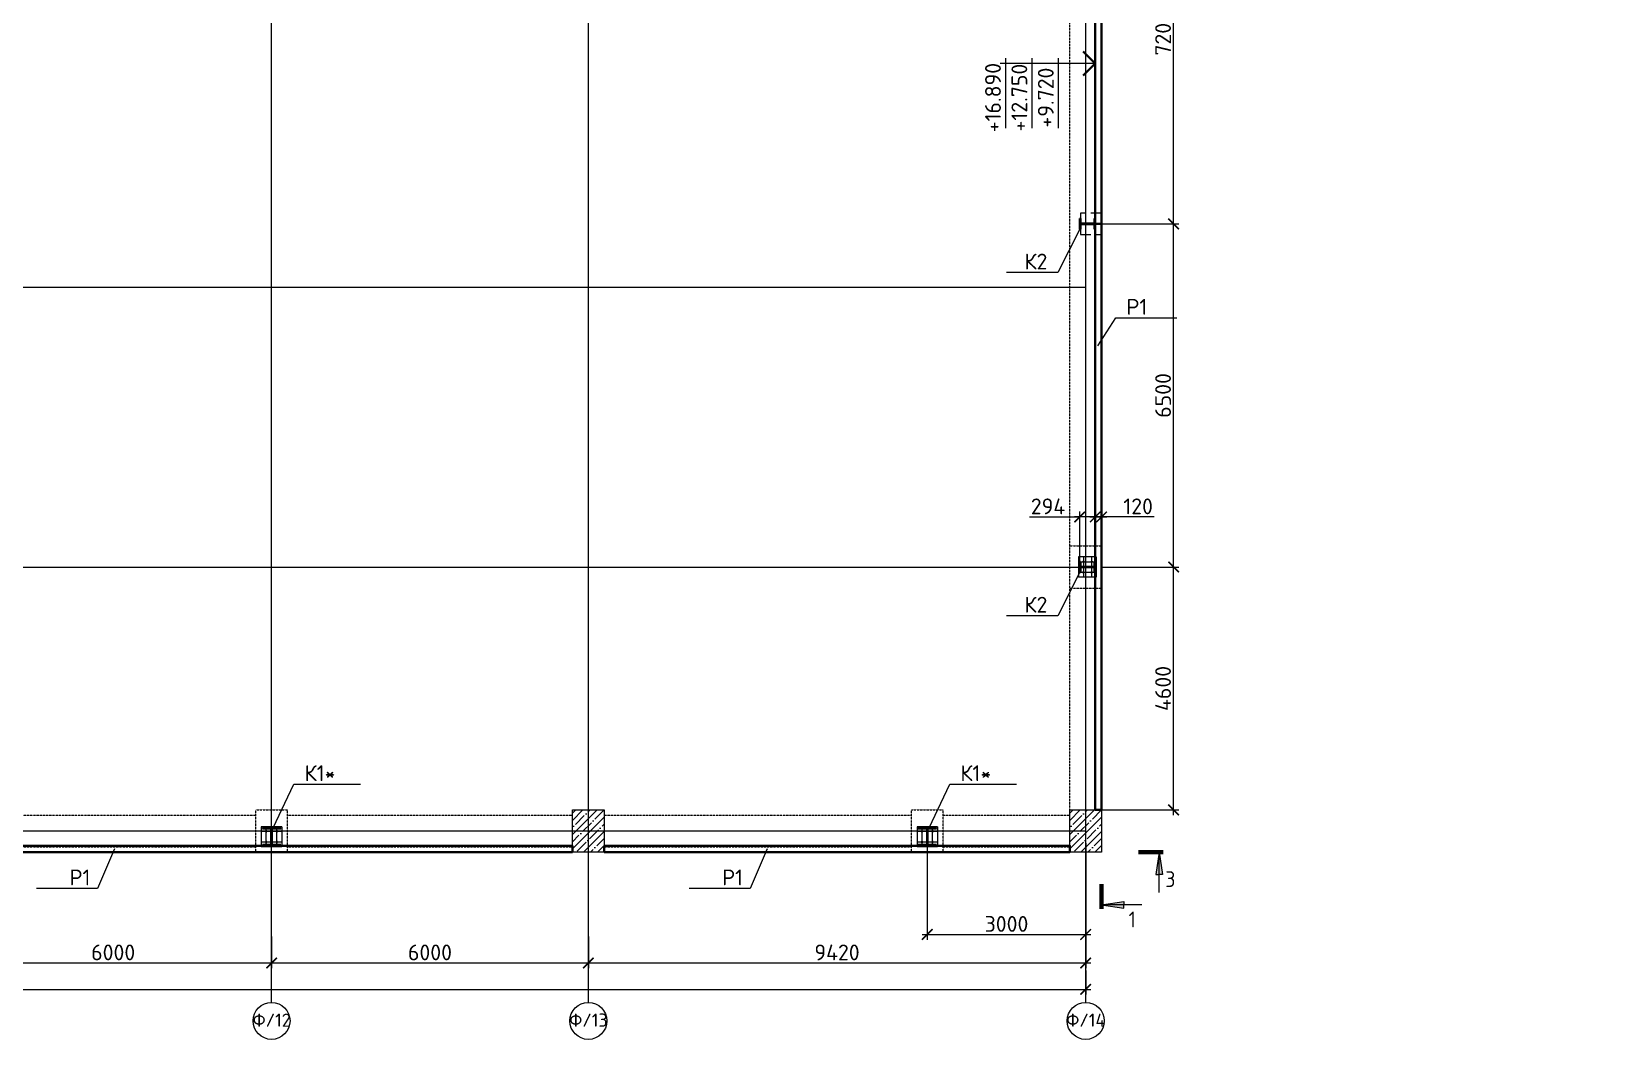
# Model space of a CAD drawing. Header units: millimetres. Extents: x -211396 to 211855, y -4935 to 33986.
# Drawn here: x 53655 to 83596, y -3947 to 15142 of the extents above; entities that cross this region are included whole.
import ezdxf
from ezdxf import colors
from ezdxf.entities.mleader import LeaderData, LeaderLine
from ezdxf.math import Vec2, Vec3

# ---------------------------------------------------------------- set-up
doc = ezdxf.new("R2010")
doc.units = ezdxf.units.MM
doc.linetypes.add('JIS_02_2.0', pattern=[3, 2, -1])
doc.linetypes.add('JIS_08_11', pattern=[12.8, 11, -0.6, 0.6, -0.6])
for name, color, linetype, lineweight in [('НАДПИСИ', 11, 'Continuous', 13), ('ОСЕВАЯ', 50, 'JIS_08_11', 13), ('ОСНОВНАЯ', 213, 'Continuous', 35), ('РАЗМЕРЫ', 141, 'Continuous', 13), ('ШТРИХОВАЯ', 84, 'JIS_02_2.0', 13)]:
    doc.layers.add(name, color=color, linetype=linetype, lineweight=lineweight)
doc.styles.add('_ОСК', font='isocpeur.ttf', dxfattribs={"height": 3})
doc.styles.add('Мой', font='isocpeur.ttf', dxfattribs={"width": 0.9, "height": 300})
doc.styles.add('ОСК', font='isocpeur.ttf')
doc.dimstyles.new('Размеры_общие', dxfattribs={"dimtxt": 3, "dimasz": 2, "dimexe": 1, "dimexo": 0, "dimgap": 0.5, "dimtad": 1, "dimdec": 0, "dimzin": 0, "dimdsep": 46, "dimtxsty": 'ОСК', "dimblk": 'ARCHTICK', "dimcen": 1, "dimdle": 1, "dimclrd": 256, "dimclre": 256, "dimclrt": 256, "dimadec": 0, "dimazin": 0, "dimtfac": 1, "dimtdec": 0, "dimtofl": 0, "dimtmove": 1, "dimatfit": 3, "dimfxl": 1, "dimtolj": 1, "dimtzin": 0, "dimlwd": -1, "dimlwe": -1, "dimarcsym": 0})

# ---------------------------------------------------------------- blocks, each defined once
blk = doc.blocks.new('_ArchTick')
at = {"color": 0, "linetype": 'ByBlock', "const_width": 0.15}
blk.add_lwpolyline([(-0.5, -0.5), (0.5, 0.5)], dxfattribs=at)
blk = doc.blocks.new('*D15')
at = {"layer": 'DEFPOINTS', "color": 0, "transparency": 16777216}
for p in [(196722, 35779), (202722, 35779), (202722, 35279)]:
    blk.add_point(p, dxfattribs=at)
at = {"layer": 'НАДПИСИ', "transparency": 16777216}
for p, q in [((196722, 35779), (196722, 35179)), ((202722, 35779), (202722, 35179)), ((196622, 35279), (202822, 35279))]:
    blk.add_line(p, q, dxfattribs=at)
at = {"layer": 'НАДПИСИ', "transparency": 16777216, "xscale": 200, "yscale": 200, "zscale": 200, "rotation": 180}
blk.add_blockref('_ArchTick', (196722, 35279), dxfattribs=at)
at = {"layer": 'НАДПИСИ', "transparency": 16777216, "xscale": 200, "yscale": 200, "zscale": 200}
blk.add_blockref('_ArchTick', (202722, 35279), dxfattribs=at)
at = {"layer": 'НАДПИСИ', "transparency": 16777216, "insert": (199722, 35479), "char_height": 300, "attachment_point": 5, "style": '_ОСК'}
blk.add_mtext('\\A1;6000', dxfattribs=at)
blk = doc.blocks.new('*D16')
at = {"layer": 'DEFPOINTS', "color": 0, "transparency": 16777216}
for p in [(202722, 35779), (208722, 35779), (208722, 35279)]:
    blk.add_point(p, dxfattribs=at)
at = {"layer": 'НАДПИСИ', "transparency": 16777216}
for p, q in [((202722, 35779), (202722, 35179)), ((208722, 35779), (208722, 35179)), ((202622, 35279), (208822, 35279))]:
    blk.add_line(p, q, dxfattribs=at)
at = {"layer": 'НАДПИСИ', "transparency": 16777216, "xscale": 200, "yscale": 200, "zscale": 200, "rotation": 180}
blk.add_blockref('_ArchTick', (202722, 35279), dxfattribs=at)
at = {"layer": 'НАДПИСИ', "transparency": 16777216, "xscale": 200, "yscale": 200, "zscale": 200}
blk.add_blockref('_ArchTick', (208722, 35279), dxfattribs=at)
at = {"layer": 'НАДПИСИ', "transparency": 16777216, "insert": (205722, 35479), "char_height": 300, "attachment_point": 5, "style": '_ОСК'}
blk.add_mtext('\\A1;6000', dxfattribs=at)
blk = doc.blocks.new('*D17')
at = {"layer": 'DEFPOINTS', "color": 0, "transparency": 16777216}
for p in [(208722, 35779), (218142, 35779), (218142, 35279)]:
    blk.add_point(p, dxfattribs=at)
at = {"layer": 'НАДПИСИ', "transparency": 16777216}
for p, q in [((208722, 35779), (208722, 35179)), ((218142, 35779), (218142, 35179)), ((208622, 35279), (218242, 35279))]:
    blk.add_line(p, q, dxfattribs=at)
at = {"layer": 'НАДПИСИ', "transparency": 16777216, "xscale": 200, "yscale": 200, "zscale": 200, "rotation": 180}
blk.add_blockref('_ArchTick', (208722, 35279), dxfattribs=at)
at = {"layer": 'НАДПИСИ', "transparency": 16777216, "xscale": 200, "yscale": 200, "zscale": 200}
blk.add_blockref('_ArchTick', (218142, 35279), dxfattribs=at)
at = {"layer": 'НАДПИСИ', "transparency": 16777216, "insert": (213432, 35479), "char_height": 300, "attachment_point": 5, "style": '_ОСК'}
blk.add_mtext('\\A1;9420', dxfattribs=at)
blk = doc.blocks.new('*D18')
at = {"layer": 'DEFPOINTS', "color": 0, "transparency": 16777216}
for p in [(144522, 35136), (218142, 35136), (218142, 34779)]:
    blk.add_point(p, dxfattribs=at)
at = {"layer": 'НАДПИСИ', "transparency": 16777216}
for p, q in [((144522, 35136), (144522, 34679)), ((218142, 35136), (218142, 34679)), ((144422, 34779), (218242, 34779))]:
    blk.add_line(p, q, dxfattribs=at)
at = {"layer": 'НАДПИСИ', "transparency": 16777216, "xscale": 200, "yscale": 200, "zscale": 200, "rotation": 180}
blk.add_blockref('_ArchTick', (144522, 34779), dxfattribs=at)
at = {"layer": 'НАДПИСИ', "transparency": 16777216, "xscale": 200, "yscale": 200, "zscale": 200}
blk.add_blockref('_ArchTick', (218142, 34779), dxfattribs=at)
at = {"layer": 'НАДПИСИ', "transparency": 16777216, "insert": (181332, 34979), "char_height": 300, "attachment_point": 5, "style": '_ОСК'}
blk.add_mtext('\\A1;73620', dxfattribs=at)
blk = doc.blocks.new('A$C5615052D')
at = {"layer": 'ОСНОВНАЯ'}
for p, q in [((0, 342), (348, 342)), ((0, 342), (0, 327)), ((0, 327), (146, 327)), ((169, 304), (169, 38)), ((179, 304), (179, 38)), ((202, 327), (348, 327)), ((348, 342), (348, 327)), ((0, 15), (146, 15)), ((0, 15), (0, 0)), ((0, 0), (348, 0)), ((202, 15), (348, 15)), ((348, 15), (348, 0))]:
    blk.add_line(p, q, dxfattribs=at)
for centre, start, end in [((146, 304), 0, 90), ((202, 304), 90, 180), ((146, 38), 270, 0), ((202, 38), 180, 270)]:
    blk.add_arc(centre, 22.7, start, end, dxfattribs=at)
blk = doc.blocks.new('A$C7C1A4A3C')
at = {"layer": 'НАДПИСИ'}
h = blk.add_hatch(color=256, dxfattribs=at)
h.dxf.hatch_style = 1
edge = h.paths.add_edge_path()
edge.add_line((213, 409), (200, 409))
edge.add_line((200, 409), (200, 396))
edge.add_arc((200, 409), 13.5, 270, 360)
edge = h.paths.add_edge_path()
edge.add_arc((200, 409), 13.5, 0, 90)
edge.add_line((200, 423), (200, 409))
edge.add_line((200, 409), (213, 409))
edge = h.paths.add_edge_path()
edge.add_line((200, 409), (200, 423))
edge.add_arc((200, 409), 13.5, 90, 180)
edge.add_line((186, 409), (200, 409))
edge = h.paths.add_edge_path()
edge.add_line((200, 396), (200, 409))
edge.add_line((200, 409), (186, 409))
edge.add_arc((200, 409), 13.5, 180, 270)
h = blk.add_hatch(color=256, dxfattribs=at)
h.dxf.hatch_style = 1
edge = h.paths.add_edge_path()
edge.add_line((413, 409), (400, 409))
edge.add_line((400, 409), (400, 396))
edge.add_arc((400, 409), 13.5, 270, 360)
edge = h.paths.add_edge_path()
edge.add_arc((400, 409), 13.5, 0, 90)
edge.add_line((400, 423), (400, 409))
edge.add_line((400, 409), (413, 409))
edge = h.paths.add_edge_path()
edge.add_line((400, 409), (400, 423))
edge.add_arc((400, 409), 13.5, 90, 180)
edge.add_line((386, 409), (400, 409))
edge = h.paths.add_edge_path()
edge.add_line((400, 396), (400, 409))
edge.add_line((400, 409), (386, 409))
edge.add_arc((400, 409), 13.5, 180, 270)
h = blk.add_hatch(color=256, dxfattribs=at)
h.dxf.hatch_style = 1
edge = h.paths.add_edge_path()
edge.add_line((213, 209), (200, 209))
edge.add_line((200, 209), (200, 196))
edge.add_arc((200, 209), 13.5, 270, 360)
edge = h.paths.add_edge_path()
edge.add_arc((200, 209), 13.5, 0, 90)
edge.add_line((200, 223), (200, 209))
edge.add_line((200, 209), (213, 209))
edge = h.paths.add_edge_path()
edge.add_line((200, 209), (200, 223))
edge.add_arc((200, 209), 13.5, 90, 180)
edge.add_line((186, 209), (200, 209))
edge = h.paths.add_edge_path()
edge.add_line((200, 196), (200, 209))
edge.add_line((200, 209), (186, 209))
edge.add_arc((200, 209), 13.5, 180, 270)
h = blk.add_hatch(color=256, dxfattribs=at)
h.dxf.hatch_style = 1
edge = h.paths.add_edge_path()
edge.add_line((413, 209), (400, 209))
edge.add_line((400, 209), (400, 196))
edge.add_arc((400, 209), 13.5, 270, 360)
edge = h.paths.add_edge_path()
edge.add_arc((400, 209), 13.5, 0, 90)
edge.add_line((400, 223), (400, 209))
edge.add_line((400, 209), (413, 209))
edge = h.paths.add_edge_path()
edge.add_line((400, 209), (400, 223))
edge.add_arc((400, 209), 13.5, 90, 180)
edge.add_line((386, 209), (400, 209))
edge = h.paths.add_edge_path()
edge.add_line((400, 196), (400, 209))
edge.add_line((400, 209), (386, 209))
edge.add_arc((400, 209), 13.5, 180, 270)
for p, q in [((495, 499), (105, 499)), ((105, 119), (105, 499)), ((495, 409), (105, 409)), ((200, 499), (200, 119)), ((400, 499), (400, 119)), ((495, 119), (495, 499)), ((495, 209), (105, 209)), ((495, 119), (105, 119))]:
    blk.add_line(p, q, dxfattribs=at)
for centre in [(200, 409), (400, 409), (200, 209), (400, 209)]:
    blk.add_circle(centre, 13.5, dxfattribs=at)
blk = doc.blocks.new('A$C467D6A69')
at = {"layer": 'НАДПИСИ'}
h = blk.add_hatch(color=256, dxfattribs=at)
h.paths.add_polyline_path([(79, 762), (79, 341), (17, 341)])
h.paths.add_polyline_path([(79, 762), (142, 341), (79, 341)])
at = {"color": 7, "lineweight": 70}
blk.add_line((0, 762), (470, 762), dxfattribs=at)
at = {"layer": 'НАДПИСИ'}
for p, q in [((79, 762), (17, 341)), ((79, 0), (79, 762)), ((79, 762), (142, 341)), ((17, 341), (79, 341)), ((142, 341), (79, 341))]:
    blk.add_line(p, q, dxfattribs=at)
blk = doc.blocks.new('A$C051D3395')
at = {"layer": 'ОСНОВНАЯ'}
for p, q in [((0, 0), (0, 200)), ((0, 200), (15, 200)), ((0, 200), (0, 0)), ((0, 0), (15, 0)), ((15, 128), (15, 200)), ((15, 0), (15, 72)), ((38, 105), (256, 105)), ((38, 95), (256, 95)), ((279, 128), (279, 200)), ((279, 200), (294, 200)), ((279, 0), (279, 72)), ((294, 0), (294, 200)), ((279, 0), (294, 0))]:
    blk.add_line(p, q, dxfattribs=at)
for centre, start, end in [((38, 128), 180, 270), ((38, 72), 90, 180), ((256, 128), 270, 0), ((256, 72), 0, 90)]:
    blk.add_arc(centre, 22.7, start, end, dxfattribs=at)
blk = doc.blocks.new('_None')
blk = doc.blocks.new('*D70')
at = {"layer": 'DEFPOINTS', "color": 0, "transparency": 16777216}
for p in [(73920, 5000), (75286, 5000), (73920, 400)]:
    blk.add_point(p, dxfattribs=at)
at = {"layer": 'НАДПИСИ', "transparency": 16777216}
for p, q in [((75286, 300), (75286, 5100)), ((73920, 5000), (75386, 5000)), ((73920, 400), (75386, 400))]:
    blk.add_line(p, q, dxfattribs=at)
at = {"layer": 'НАДПИСИ', "transparency": 16777216, "xscale": 200, "yscale": 200, "zscale": 200}
for p, rotation in [((75286, 5000), 90), ((75286, 400), 270)]:
    blk.add_blockref('_ArchTick', p, dxfattribs=dict(at, rotation=rotation))
at = {"layer": 'НАДПИСИ', "transparency": 16777216, "insert": (75086, 2700), "char_height": 300, "attachment_point": 5, "rotation": 90, "style": '_ОСК'}
blk.add_mtext('\\A1;4600', dxfattribs=at)
blk = doc.blocks.new('*D71')
at = {"layer": 'DEFPOINTS', "color": 0, "transparency": 16777216}
for p in [(73920, 11500), (75286, 11500), (73920, 5000)]:
    blk.add_point(p, dxfattribs=at)
at = {"layer": 'НАДПИСИ', "transparency": 16777216}
for p, q in [((73920, 11500), (75386, 11500)), ((75286, 4900), (75286, 11600)), ((73920, 5000), (75386, 5000))]:
    blk.add_line(p, q, dxfattribs=at)
at = {"layer": 'НАДПИСИ', "transparency": 16777216, "xscale": 200, "yscale": 200, "zscale": 200}
for p, rotation in [((75286, 11500), 90), ((75286, 5000), 270)]:
    blk.add_blockref('_ArchTick', p, dxfattribs=dict(at, rotation=rotation))
at = {"layer": 'НАДПИСИ', "transparency": 16777216, "insert": (75086, 8250), "char_height": 300, "attachment_point": 5, "rotation": 90, "style": '_ОСК'}
blk.add_mtext('\\A1;6500', dxfattribs=at)
blk = doc.blocks.new('*D72')
at = {"layer": 'DEFPOINTS', "color": 0, "transparency": 16777216}
for p in [(73920, 18700), (75286, 18700), (73920, 11500)]:
    blk.add_point(p, dxfattribs=at)
at = {"layer": 'НАДПИСИ', "transparency": 16777216}
for p, q in [((73920, 18700), (75386, 18700)), ((75286, 11400), (75286, 18800)), ((73920, 11500), (75386, 11500))]:
    blk.add_line(p, q, dxfattribs=at)
at = {"layer": 'НАДПИСИ', "transparency": 16777216, "xscale": 200, "yscale": 200, "zscale": 200}
for p, rotation in [((75286, 18700), 90), ((75286, 11500), 270)]:
    blk.add_blockref('_ArchTick', p, dxfattribs=dict(at, rotation=rotation))
at = {"layer": 'НАДПИСИ', "transparency": 16777216, "insert": (75086, 15100), "char_height": 300, "attachment_point": 5, "rotation": 90, "style": '_ОСК'}
blk.add_mtext('\\A1;7200', dxfattribs=at)
blk = doc.blocks.new('*D76')
at = {"layer": 'DEFPOINTS', "color": 0, "transparency": 16777216}
for p in [(73920, 6449), (73920, 5949), (73800, 5300)]:
    blk.add_point(p, dxfattribs=at)
at = {"layer": 'НАДПИСИ', "transparency": 16777216}
for p, q in [((73920, 6449), (73920, 5849)), ((73800, 5300), (73800, 6049)), ((73700, 5949), (74020, 5949)), ((74918, 5949), (73920, 5949))]:
    blk.add_line(p, q, dxfattribs=at)
at = {"layer": 'НАДПИСИ', "transparency": 16777216, "xscale": 200, "yscale": 200, "zscale": 200, "rotation": 180}
blk.add_blockref('_ArchTick', (73800, 5949), dxfattribs=at)
at = {"layer": 'НАДПИСИ', "transparency": 16777216, "xscale": 200, "yscale": 200, "zscale": 200}
blk.add_blockref('_ArchTick', (73920, 5949), dxfattribs=at)
at = {"layer": 'НАДПИСИ', "transparency": 16777216, "insert": (74613, 6149), "char_height": 300, "attachment_point": 5, "style": '_ОСК'}
blk.add_mtext('\\A1;120', dxfattribs=at)
blk = doc.blocks.new('*D77')
at = {"layer": 'DEFPOINTS', "color": 0, "transparency": 16777216}
for p in [(73506, 5949), (73506, 5100), (73800, 5300)]:
    blk.add_point(p, dxfattribs=at)
at = {"layer": 'НАДПИСИ', "transparency": 16777216}
for p, q in [((73506, 5100), (73506, 6049)), ((73800, 5300), (73800, 6049)), ((72557, 5949), (73506, 5949)), ((73900, 5949), (73406, 5949))]:
    blk.add_line(p, q, dxfattribs=at)
at = {"layer": 'НАДПИСИ', "transparency": 16777216, "xscale": 200, "yscale": 200, "zscale": 200, "rotation": 180}
blk.add_blockref('_ArchTick', (73506, 5949), dxfattribs=at)
at = {"layer": 'НАДПИСИ', "transparency": 16777216, "xscale": 200, "yscale": 200, "zscale": 200}
blk.add_blockref('_ArchTick', (73800, 5949), dxfattribs=at)
at = {"layer": 'НАДПИСИ', "transparency": 16777216, "insert": (72907, 6149), "char_height": 300, "attachment_point": 5, "style": '_ОСК'}
blk.add_mtext('\\A1;294', dxfattribs=at)
blk = doc.blocks.new('*D80')
at = {"layer": 'DEFPOINTS', "color": 0, "transparency": 16777216}
for p in [(70620, -280), (73620, -229), (73620, -1960)]:
    blk.add_point(p, dxfattribs=at)
at = {"layer": 'НАДПИСИ', "transparency": 16777216}
for p, q in [((70620, -280), (70620, -2060)), ((73620, -229), (73620, -2060)), ((70520, -1960), (73720, -1960))]:
    blk.add_line(p, q, dxfattribs=at)
at = {"layer": 'НАДПИСИ', "transparency": 16777216, "xscale": 200, "yscale": 200, "zscale": 200, "rotation": 180}
blk.add_blockref('_ArchTick', (70620, -1960), dxfattribs=at)
at = {"layer": 'НАДПИСИ', "transparency": 16777216, "xscale": 200, "yscale": 200, "zscale": 200}
blk.add_blockref('_ArchTick', (73620, -1960), dxfattribs=at)
at = {"layer": 'НАДПИСИ', "transparency": 16777216, "insert": (72120, -1760), "char_height": 300, "attachment_point": 5, "style": '_ОСК'}
blk.add_mtext('\\A1;3000', dxfattribs=at)
blk = doc.blocks.new('A$C228106B8')
at = {"layer": 'НАДПИСИ'}
h = blk.add_hatch(color=256, dxfattribs=at)
h.dxf.hatch_style = 1
edge = h.paths.add_edge_path()
edge.add_line((90, 309), (90, 295))
edge.add_line((90, 295), (104, 295))
edge.add_arc((90, 295), 13.5, 360, 450)
edge = h.paths.add_edge_path()
edge.add_arc((90, 295), 13.5, 90, 180)
edge.add_line((77, 295), (90, 295))
edge.add_line((90, 295), (90, 309))
edge = h.paths.add_edge_path()
edge.add_line((90, 295), (77, 295))
edge.add_arc((90, 295), 13.5, 180, 270)
edge.add_line((90, 282), (90, 295))
edge = h.paths.add_edge_path()
edge.add_line((104, 295), (90, 295))
edge.add_line((90, 295), (90, 282))
edge.add_arc((90, 295), 13.5, 270, 360)
h = blk.add_hatch(color=256, dxfattribs=at)
h.dxf.hatch_style = 1
edge = h.paths.add_edge_path()
edge.add_line((245, 309), (245, 295))
edge.add_line((245, 295), (232, 295))
edge.add_arc((245, 295), 13.5, 90, 180, ccw=False)
edge = h.paths.add_edge_path()
edge.add_arc((245, 295), 13.5, 360, 450, ccw=False)
edge.add_line((259, 295), (245, 295))
edge.add_line((245, 295), (245, 309))
edge = h.paths.add_edge_path()
edge.add_line((245, 295), (259, 295))
edge.add_arc((245, 295), 13.5, 270, 360, ccw=False)
edge.add_line((245, 282), (245, 295))
edge = h.paths.add_edge_path()
edge.add_line((232, 295), (245, 295))
edge.add_line((245, 295), (245, 282))
edge.add_arc((245, 295), 13.5, 180, 270, ccw=False)
h = blk.add_hatch(color=256, dxfattribs=at)
h.dxf.hatch_style = 1
edge = h.paths.add_edge_path()
edge.add_line((90, 109), (90, 95))
edge.add_line((90, 95), (104, 95))
edge.add_arc((90, 95), 13.5, 360, 450)
edge = h.paths.add_edge_path()
edge.add_arc((90, 95), 13.5, 90, 180)
edge.add_line((77, 95), (90, 95))
edge.add_line((90, 95), (90, 109))
edge = h.paths.add_edge_path()
edge.add_line((90, 95), (77, 95))
edge.add_arc((90, 95), 13.5, 180, 270)
edge.add_line((90, 82), (90, 95))
edge = h.paths.add_edge_path()
edge.add_line((104, 95), (90, 95))
edge.add_line((90, 95), (90, 82))
edge.add_arc((90, 95), 13.5, 270, 360)
h = blk.add_hatch(color=256, dxfattribs=at)
h.dxf.hatch_style = 1
edge = h.paths.add_edge_path()
edge.add_line((245, 109), (245, 95))
edge.add_line((245, 95), (232, 95))
edge.add_arc((245, 95), 13.5, 90, 180, ccw=False)
edge = h.paths.add_edge_path()
edge.add_arc((245, 95), 13.5, 360, 450, ccw=False)
edge.add_line((259, 95), (245, 95))
edge.add_line((245, 95), (245, 109))
edge = h.paths.add_edge_path()
edge.add_line((245, 95), (259, 95))
edge.add_arc((245, 95), 13.5, 270, 360, ccw=False)
edge.add_line((245, 82), (245, 95))
edge = h.paths.add_edge_path()
edge.add_line((232, 95), (245, 95))
edge.add_line((245, 95), (245, 82))
edge.add_arc((245, 95), 13.5, 180, 270, ccw=False)
for p, q in [((0, 390), (0, 0)), ((335, 390), (0, 390)), ((90, 390), (90, 0)), ((245, 390), (245, 0)), ((335, 390), (335, 0)), ((335, 0), (0, 0)), ((1, 295), (333, 295)), ((1, 95), (333, 95))]:
    blk.add_line(p, q, dxfattribs=at)
for centre in [(90, 295), (245, 295), (90, 95), (245, 95)]:
    blk.add_circle(centre, 13.5, dxfattribs=at)
blk = doc.blocks.new('A$C53406C72')
at = {"layer": 'НАДПИСИ'}
for centre in [(62450, 350), (68450, 350), (77870, 350)]:
    blk.add_circle(centre, 350, dxfattribs=at)
at = {"layer": 'ОСЕВАЯ', "linetype": 'JIS_08_11'}
for p, q in [((62450, 700), (62450, 35547.2)), ((68450, 700), (68450, 35547.2)), ((77870, 700), (77870, 35547.2)), ((700, 14247.2), (77870, 14247.2)), ((700, 8947.2), (77870, 8947.2)), ((700, 3947.2), (77870, 3947.2))]:
    blk.add_line(p, q, dxfattribs=at)
at = {"layer": 'НАДПИСИ', "char_height": 250, "width": 2000, "attachment_point": 5, "style": 'ОСК'}
for s, insert in [('Ф/12', (62452.7, 364.7)), ('Ф/13', (68452.7, 364.7)), ('Ф/14', (77872.7, 364.7))]:
    blk.add_mtext(s, dxfattribs=dict(at, insert=insert))
at = {"layer": 'НАДПИСИ'}
for base, p1, p2, picture, middle in [((62450, 1447.2), (56450, 1947.2), (62450, 1947.2), '*D15', (59450, 1647.2)), ((68450, 1447.2), (62450, 1947.2), (68450, 1947.2), '*D16', (65450, 1647.2)), ((77870, 1447.2), (68450, 1947.2), (77870, 1947.2), '*D17', (73160, 1647.2)), ((77870, 947.2), (4250, 1303.9), (77870, 1303.9), '*D18', (41060, 1147.2))]:
    dim = blk.add_linear_dim(base=base, p1=p1, p2=p2, dimstyle='Размеры_общие', override={"dimscale": 100, "dimtxsty": '_ОСК'}, dxfattribs=at)
    dim.commit()
    dim.dimension.update_dxf_attribs({"geometry": picture, "text_midpoint": middle, "insert": (-140271.6, -33831.9)})

msp = doc.modelspace()

# ---------------------------------------------------------------- hatches: boundary and pattern name
at = {"layer": 'НАДПИСИ'}
h = msp.add_hatch(dxfattribs=at)
h.set_pattern_fill('ANSI35', color=256, scale=30)
h.set_pattern_definition([(45, (-12421.57, 2816.66), (-134.70384, 134.70384), []), (45, (-12286.87, 2816.66), (-134.70384, 134.70384), [238.125, -47.625, 0, -47.625])])
h.paths.add_polyline_path([(64200, 400), (63900, 400), (63900, 280), (63900, -400), (64200, -400)])
h.paths.add_polyline_path([(64500, 400), (64200, 400), (64200, -400), (64500, -400)])
h = msp.add_hatch(dxfattribs=at)
h.set_pattern_fill('ANSI35', color=256, scale=30)
h.set_pattern_definition([(45, (-3001.57, 2816.66), (-134.70384, 134.70384), []), (45, (-2866.87, 2816.66), (-134.70384, 134.70384), [238.125, -47.625, 0, -47.625])])
h.paths.add_polyline_path([(73620, 400), (73320, 400), (73320, 280), (73320, -400), (73620, -400)])
h.paths.add_polyline_path([(73920, 400), (73620, 400), (73620, -400), (73920, -400)])

# ---------------------------------------------------------------- linework, layer by layer
for p, q in [((73920, 31600), (73920, -400)), ((63900, -400), (63900, 400)), ((63900, 400), (64500, 400)), ((64500, 400), (64500, -400)), ((73320, -400), (73320, 400)), ((73320, 400), (73920, 400)), ((73920, 400), (73920, -400)), ((73920, -400), (-300, -400)), ((64500, -400), (63900, -400)), ((73920, -400), (73320, -400))]:
    msp.add_line(p, q, dxfattribs=at)
at = {"layer": 'ОСНОВНАЯ'}
for q in [(73571.9, 14766.3), (73571.9, 14310.2)]:
    msp.add_line((73800, 14538.3), q, dxfattribs=at)
for points in [[(73800, 11500), (73920, 11500), (73920, 18700), (73800, 18700)], [(73800, 11500), (73920, 11500), (73920, 400), (73800, 400)], [(52500, -280), (63900, -280), (63900, -400), (52500, -400)], [(64500, -280), (73320, -280), (73320, -400), (64500, -400)]]:
    msp.add_lwpolyline(points, close=True, dxfattribs=at)
at = {"layer": 'РАЗМЕРЫ'}
for p, q in [((73800, 14288.3), (73800, 14788.3)), ((73800, 14538.3), (72000, 14538.3)), ((73800, 14538.3), (72000, 14538.3)), ((73800, 14538.3), (72000, 14538.3)), ((72100, 14638.3), (72100, 13313.3)), ((72600, 14638.3), (72600, 13313.3)), ((73100, 14638.3), (73100, 13313.3))]:
    msp.add_line(p, q, dxfattribs=at)
at = {"layer": 'ШТРИХОВАЯ'}
for p, q in [((73320, 400), (73320, 30800)), ((73320, 4600), (73320, 5400)), ((73320, 5400), (73920, 5400)), ((73320, 4600), (73920, 4600)), ((52500, 300), (57900, 300)), ((57900, -400), (57900, 400)), ((57900, 400), (58500, 400)), ((58500, -400), (58500, 400)), ((58500, 300), (63900, 300)), ((64500, 300), (70320, 300)), ((70320, -400), (70320, 400)), ((70320, 400), (70920, 400)), ((70920, -400), (70920, 400)), ((70920, 300), (73320, 300)), ((52500, -300), (57900, -300)), ((58500, -300), (63900, -300)), ((64500, -300), (70320, -300)), ((70920, -300), (73320, -300))]:
    msp.add_line(p, q, dxfattribs=at)
at = {"layer": 'ШТРИХОВАЯ', "ltscale": 100}
for p, q in [((73520, 11700), (73520, 11300)), ((73920, 11700), (73520, 11700)), ((73920, 11300), (73920, 11700)), ((73520, 11300), (73920, 11300)), ((73920, 4600), (73920, 5400)), ((57900, -400), (58500, -400)), ((70320, -400), (70920, -400))]:
    msp.add_line(p, q, dxfattribs=at)

# ---------------------------------------------------------------- block references
for name, p in [('A$C53406C72', (-4250, -3947.2)), ('A$C228106B8', (73486, 4805))]:
    msp.add_blockref(name, p)
at = {"xscale": -1, "rotation": 180}
for name, p in [('A$C7C1A4A3C', (57900, 200)), ('A$C5615052D', (58026, 62)), ('A$C7C1A4A3C', (70320, 200))]:
    msp.add_blockref(name, p, dxfattribs=at)
at = {"xscale": -1}
msp.add_blockref('A$C467D6A69', (75090.4, -1162.4), dxfattribs=at)
at = {"rotation": 90.00000000000001}
msp.add_blockref('A$C467D6A69', (74682.4, -1476.2), dxfattribs=at)
at = {"layer": 'ОСНОВНАЯ', "color": 1, "lineweight": 35, "xscale": -1}
msp.add_blockref('A$C5615052D', (70794, -280), dxfattribs=at)
at = {"layer": 'ШТРИХОВАЯ', "ltscale": 100, "xscale": -1}
for p in [(73800, 11400), (73800, 4900)]:
    msp.add_blockref('A$C051D3395', p, dxfattribs=at)

# ---------------------------------------------------------------- texts
at = {"layer": 'НАДПИСИ', "char_height": 300, "width": 2680.15, "attachment_point": 8, "rotation": 90, "style": 'ОСК'}
for s, insert in [('+16.890', (72014.1, 13892.2)), ('+12.750', (72514.1, 13892.2)), ('+9.720', (73014.1, 13892.2))]:
    msp.add_mtext(s, dxfattribs=dict(at, insert=insert))
at = {"layer": 'НАДПИСИ', "char_height": 300, "width": 747.511, "style": 'Мой'}
for s, insert, attachment_point in [('3', (75319.3, -1062.1), 9), ('1', (74567.8, -1525.7), 3)]:
    msp.add_mtext(s, dxfattribs=dict(at, insert=insert, attachment_point=attachment_point))

# ---------------------------------------------------------------- dimensions: what is measured, and where the dimension line sits
at = {"layer": 'НАДПИСИ'}
for base, p1, p2, picture, middle in [((75286.1, 18700), (73920, 11500), (73920, 18700), '*D72', (75086.1, 15100)), ((75286.1, 11500), (73920, 5000), (73920, 11500), '*D71', (75086.1, 8250)), ((75286.1, 5000), (73920, 400), (73920, 5000), '*D70', (75086.1, 2700))]:
    dim = msp.add_linear_dim(base=base, p1=p1, p2=p2, angle=90, dimstyle='Размеры_общие', override={"dimscale": 100, "dimtxsty": '_ОСК'}, dxfattribs=at)
    dim.commit()
    dim.dimension.update_dxf_attribs({"geometry": picture, "text_midpoint": middle})
dim = msp.add_linear_dim(base=(73506, 5948.8), p1=(73800, 5300), p2=(73506, 5100), angle=180, dimstyle='Размеры_общие', override={"dimscale": 100, "dimtxsty": '_ОСК'}, dxfattribs=at)
dim.commit()
dim.dimension.update_dxf_attribs({"geometry": '*D77', "text_midpoint": (72907.4, 6109.2), "dimtype": 160})
dim = msp.add_linear_dim(base=(73920, 5948.8), p1=(73800, 5300), p2=(73920, 6448.8), dimstyle='Размеры_общие', override={"dimscale": 100, "dimtxsty": '_ОСК'}, dxfattribs=at)
dim.commit()
dim.dimension.update_dxf_attribs({"geometry": '*D76', "text_midpoint": (74613, 5844.8), "dimtype": 160})
dim = msp.add_linear_dim(base=(73620, -1960), p1=(70620, -280), p2=(73620, -229), dimstyle='Размеры_общие', override={"dimscale": 100, "dimtxsty": '_ОСК'}, dxfattribs=at)
dim.commit()
dim.dimension.update_dxf_attribs({"geometry": '*D80', "text_midpoint": (72120, -1760)})

# ---------------------------------------------------------------- leaders
ml = msp.add_multileader_mtext('Standard', dxfattribs=at)
ml.set_content('СВ1     ', color=256, style='ОСК')
ml.set_leader_properties(color=256, linetype='ByLayer', lineweight=-1)
ml.set_arrow_properties(name='NONE')
ml.build(insert=Vec2(0, 0))
ml.multileader.update_dxf_attribs({"has_dogleg": 0, "text_left_attachment_type": 6, "text_right_attachment_type": 6, "dogleg_length": 0, "arrow_head_size": 150, "scale": 100})
ctx = ml.context
ctx.base_point, ctx.scale, ctx.char_height, ctx.arrow_head_size, ctx.landing_gap_size, ctx.plane_origin = Vec3(430.9, 11504.8), 100, 300, 150, 200, Vec3(250, 12791.4)
ctx.left_attachment, ctx.right_attachment = 6, 6
notes = []
notes.append((ctx, [(1, (1, 1, 0), (430.9, 11504.8), (1, 0), 0, [(3, [(-33, 12056)], 0, [])])]))
ctx.mtext.insert, ctx.mtext.width, ctx.mtext.flow_direction = Vec3(630.9, 11864.8), 1395.862, 5
ml = msp.add_multileader_mtext('Standard', dxfattribs=at)
ml.set_content('К2   ', color=256, style='ОСК')
ml.set_leader_properties(color=256, linetype='ByLayer', lineweight=-1)
ml.set_arrow_properties(name='NONE')
ml.build(insert=Vec2(0, 0))
ml.multileader.update_dxf_attribs({"has_dogleg": 0, "text_left_attachment_type": 6, "text_right_attachment_type": 6, "dogleg_length": 0, "arrow_head_size": 150, "scale": 100})
ctx = ml.context
ctx.base_point, ctx.scale, ctx.char_height, ctx.arrow_head_size, ctx.landing_gap_size, ctx.plane_origin = Vec3(72304.8, 10576.3), 100, 300, 150, 200, Vec3(73513.8, 9229.6)
ctx.left_attachment, ctx.right_attachment, ctx.text_align_type = 6, 6, 2
notes.append((ctx, [(0, (1, 1, 0), (73094.8, 10576.3), (-1, 0), 0, [(3, [(73506, 11400)], 0, [])])]))
ctx.mtext.insert, ctx.mtext.width, ctx.mtext.alignment, ctx.mtext.flow_direction = Vec3(72894.8, 10936.3), 465.289, 3, 5
ml = msp.add_multileader_mtext('Standard', dxfattribs=at)
ml.set_content('Р1     ', color=256, style='ОСК')
ml.set_leader_properties(color=256, linetype='ByLayer', lineweight=-1)
ml.set_arrow_properties(name='NONE')
ml.build(insert=Vec2(0, 0))
ml.multileader.update_dxf_attribs({"has_dogleg": 0, "text_left_attachment_type": 6, "text_right_attachment_type": 6, "dogleg_length": 0, "arrow_head_size": 150, "scale": 100})
ctx = ml.context
ctx.base_point, ctx.scale, ctx.char_height, ctx.arrow_head_size, ctx.landing_gap_size, ctx.plane_origin = Vec3(74190.1, 9718.7), 100, 300, 150, 200, Vec3(73602.2, 10971.3)
ctx.left_attachment, ctx.right_attachment = 6, 6
notes.append((ctx, [(1, (1, 1, 0), (74190.1, 9718.7), (1, 0), 0, [(3, [(73853.1, 9190.9)], 0, [])])]))
ctx.mtext.insert, ctx.mtext.width, ctx.mtext.flow_direction = Vec3(74390.1, 10078.7), 575.639, 5
ml = msp.add_multileader_mtext('Standard', dxfattribs=at)
ml.set_content('К2   ', color=256, style='ОСК')
ml.set_leader_properties(color=256, linetype='ByLayer', lineweight=-1)
ml.set_arrow_properties(name='NONE')
ml.build(insert=Vec2(0, 0))
ml.multileader.update_dxf_attribs({"has_dogleg": 0, "text_left_attachment_type": 6, "text_right_attachment_type": 6, "dogleg_length": 0, "arrow_head_size": 150, "scale": 100})
ctx = ml.context
ctx.base_point, ctx.scale, ctx.char_height, ctx.arrow_head_size, ctx.landing_gap_size, ctx.plane_origin = Vec3(72304.8, 4076.3), 100, 300, 150, 200, Vec3(73513.8, 2729.6)
ctx.left_attachment, ctx.right_attachment, ctx.text_align_type = 6, 6, 2
notes.append((ctx, [(0, (1, 1, 0), (73094.8, 4076.3), (-1, 0), 0, [(3, [(73506, 4900)], 0, [])])]))
ctx.mtext.insert, ctx.mtext.width, ctx.mtext.alignment, ctx.mtext.flow_direction = Vec3(72894.8, 4436.3), 465.289, 3, 5
ml = msp.add_multileader_mtext('Standard', dxfattribs=at)
ml.set_content('К1    ', color=256, style='ОСК')
ml.set_leader_properties(color=256, linetype='ByLayer', lineweight=-1)
ml.set_arrow_properties(name='NONE')
ml.build(insert=Vec2(0, 0))
ml.multileader.update_dxf_attribs({"has_dogleg": 0, "text_left_attachment_type": 6, "text_right_attachment_type": 6, "dogleg_length": 0, "arrow_head_size": 150, "scale": 100})
ctx = ml.context
ctx.base_point, ctx.scale, ctx.char_height, ctx.arrow_head_size, ctx.landing_gap_size, ctx.plane_origin = Vec3(22624.8, 885.7), 100, 300, 150, 200, Vec3(22223.9, 2232.4)
ctx.left_attachment, ctx.right_attachment = 6, 6
notes.append((ctx, [(1, (1, 1, 0), (22624.8, 885.7), (1, 0), 0, [(3, [(22231.8, 62)], 0, [])])]))
ctx.mtext.insert, ctx.mtext.width, ctx.mtext.flow_direction = Vec3(22824.8, 1245.7), 350.403, 5
ml = msp.add_multileader_mtext('Standard', dxfattribs=at)
ml.set_content('К1*    ', color=256, style='ОСК')
ml.set_leader_properties(color=256, linetype='ByLayer', lineweight=-1)
ml.set_arrow_properties(name='NONE')
ml.build(insert=Vec2(0, 0))
ml.multileader.update_dxf_attribs({"has_dogleg": 0, "text_left_attachment_type": 6, "text_right_attachment_type": 6, "dogleg_length": 0, "arrow_head_size": 150, "scale": 100})
ctx = ml.context
ctx.base_point, ctx.scale, ctx.char_height, ctx.arrow_head_size, ctx.landing_gap_size, ctx.plane_origin = Vec3(34624.8, 885.7), 100, 300, 150, 200, Vec3(34223.9, 2232.4)
ctx.left_attachment, ctx.right_attachment = 6, 6
notes.append((ctx, [(1, (1, 1, 0), (34624.8, 885.7), (1, 0), 0, [(3, [(34231.8, 62)], 0, [])])]))
ctx.mtext.insert, ctx.mtext.width, ctx.mtext.flow_direction = Vec3(34824.8, 1245.7), 350.403, 5
ml = msp.add_multileader_mtext('Standard', dxfattribs=at)
ml.set_content('К1*    ', color=256, style='ОСК')
ml.set_leader_properties(color=256, linetype='ByLayer', lineweight=-1)
ml.set_arrow_properties(name='NONE')
ml.build(insert=Vec2(0, 0))
ml.multileader.update_dxf_attribs({"has_dogleg": 0, "text_left_attachment_type": 6, "text_right_attachment_type": 6, "dogleg_length": 0, "arrow_head_size": 150, "scale": 100})
ctx = ml.context
ctx.base_point, ctx.scale, ctx.char_height, ctx.arrow_head_size, ctx.landing_gap_size, ctx.plane_origin = Vec3(46624.8, 885.7), 100, 300, 150, 200, Vec3(46223.9, 2232.4)
ctx.left_attachment, ctx.right_attachment = 6, 6
notes.append((ctx, [(1, (1, 1, 0), (46624.8, 885.7), (1, 0), 0, [(3, [(46231.8, 62)], 0, [])])]))
ctx.mtext.insert, ctx.mtext.width, ctx.mtext.flow_direction = Vec3(46824.8, 1245.7), 350.403, 5
ml = msp.add_multileader_mtext('Standard', dxfattribs=at)
ml.set_content('К1*    ', color=256, style='ОСК')
ml.set_leader_properties(color=256, linetype='ByLayer', lineweight=-1)
ml.set_arrow_properties(name='NONE')
ml.build(insert=Vec2(0, 0))
ml.multileader.update_dxf_attribs({"has_dogleg": 0, "text_left_attachment_type": 6, "text_right_attachment_type": 6, "dogleg_length": 0, "arrow_head_size": 150, "scale": 100})
ctx = ml.context
ctx.base_point, ctx.scale, ctx.char_height, ctx.arrow_head_size, ctx.landing_gap_size, ctx.plane_origin = Vec3(58624.8, 885.7), 100, 300, 150, 200, Vec3(58223.9, 2232.4)
ctx.left_attachment, ctx.right_attachment = 6, 6
notes.append((ctx, [(1, (1, 1, 0), (58624.8, 885.7), (1, 0), 0, [(3, [(58231.8, 62)], 0, [])])]))
ctx.mtext.insert, ctx.mtext.width, ctx.mtext.flow_direction = Vec3(58824.8, 1245.7), 350.403, 5
ml = msp.add_multileader_mtext('Standard', dxfattribs=at)
ml.set_content('К1*    ', color=256, style='ОСК')
ml.set_leader_properties(color=256, linetype='ByLayer', lineweight=-1)
ml.set_arrow_properties(name='NONE')
ml.build(insert=Vec2(0, 0))
ml.multileader.update_dxf_attribs({"has_dogleg": 0, "text_left_attachment_type": 6, "text_right_attachment_type": 6, "dogleg_length": 0, "arrow_head_size": 150, "scale": 100})
ctx = ml.context
ctx.base_point, ctx.scale, ctx.char_height, ctx.arrow_head_size, ctx.landing_gap_size, ctx.plane_origin = Vec3(71045.8, 885.7), 100, 300, 150, 200, Vec3(70644.9, 2232.4)
ctx.left_attachment, ctx.right_attachment = 6, 6
notes.append((ctx, [(1, (1, 1, 0), (71045.8, 885.7), (1, 0), 0, [(3, [(70652.8, 62)], 0, [])])]))
ctx.mtext.insert, ctx.mtext.width, ctx.mtext.flow_direction = Vec3(71245.8, 1245.7), 350.403, 5
ml = msp.add_multileader_mtext('Standard', dxfattribs=at)
ml.set_content(' СВ1     ', color=256, style='ОСК')
ml.set_leader_properties(color=256, linetype='ByLayer', lineweight=-1)
ml.set_arrow_properties(name='NONE')
ml.build(insert=Vec2(0, 0))
ml.multileader.update_dxf_attribs({"has_dogleg": 0, "text_left_attachment_type": 6, "text_right_attachment_type": 6, "dogleg_length": 0, "arrow_head_size": 150, "scale": 100})
ctx = ml.context
ctx.base_point, ctx.scale, ctx.char_height, ctx.arrow_head_size, ctx.landing_gap_size, ctx.plane_origin = Vec3(29413.6, 448.3), 100, 300, 150, 200, Vec3(29432.6, 1794.9)
ctx.left_attachment, ctx.right_attachment = 6, 6
notes.append((ctx, [(0, (1, 1, 0), (30563.6, 448.3), (-1, 0), 0, [(3, [(30946.3, -148)], 0, [])])]))
ctx.mtext.insert, ctx.mtext.width, ctx.mtext.flow_direction = Vec3(29613.6, 808.3), 1395.862, 5
ml = msp.add_multileader_mtext('Standard', dxfattribs=at)
ml.set_content(' СВ1     ', color=256, style='ОСК')
ml.set_leader_properties(color=256, linetype='ByLayer', lineweight=-1)
ml.set_arrow_properties(name='NONE')
ml.build(insert=Vec2(0, 0))
ml.multileader.update_dxf_attribs({"has_dogleg": 0, "text_left_attachment_type": 6, "text_right_attachment_type": 6, "dogleg_length": 0, "arrow_head_size": 150, "scale": 100})
ctx = ml.context
ctx.base_point, ctx.scale, ctx.char_height, ctx.arrow_head_size, ctx.landing_gap_size, ctx.plane_origin = Vec3(36684.3, 448.3), 100, 300, 150, 200, Vec3(36703.3, 1794.9)
ctx.left_attachment, ctx.right_attachment = 6, 6
notes.append((ctx, [(0, (1, 1, 0), (37834.3, 448.3), (-1, 0), 0, [(3, [(38217, -148)], 0, [])])]))
ctx.mtext.insert, ctx.mtext.width, ctx.mtext.flow_direction = Vec3(36884.3, 808.3), 1395.862, 5
ml = msp.add_multileader_mtext('Standard', dxfattribs=at)
ml.set_content('Р1     ', color=256, style='ОСК')
ml.set_leader_properties(color=256, linetype='ByLayer', lineweight=-1)
ml.set_arrow_properties(name='NONE')
ml.build(insert=Vec2(0, 0))
ml.multileader.update_dxf_attribs({"has_dogleg": 0, "text_left_attachment_type": 6, "text_right_attachment_type": 6, "dogleg_length": 0, "arrow_head_size": 150, "scale": 100})
ctx = ml.context
ctx.base_point, ctx.scale, ctx.char_height, ctx.arrow_head_size, ctx.landing_gap_size, ctx.plane_origin = Vec3(31686.7, -1089.5), 100, 300, 150, 200, Vec3(31285.8, 257.2)
ctx.left_attachment, ctx.right_attachment = 6, 6
notes.append((ctx, [(0, (1, 1, 0), (32416.7, -1089.5), (-1, 0), 0, [(3, [(32740.5, -339.6)], 0, [])])]))
ctx.mtext.insert, ctx.mtext.width, ctx.mtext.flow_direction = Vec3(31886.7, -729.5), 350.403, 5
ml = msp.add_multileader_mtext('Standard', dxfattribs=at)
ml.set_content('Р1     ', color=256, style='ОСК')
ml.set_leader_properties(color=256, linetype='ByLayer', lineweight=-1)
ml.set_arrow_properties(name='NONE')
ml.build(insert=Vec2(0, 0))
ml.multileader.update_dxf_attribs({"has_dogleg": 0, "text_left_attachment_type": 6, "text_right_attachment_type": 6, "dogleg_length": 0, "arrow_head_size": 150, "scale": 100})
ctx = ml.context
ctx.base_point, ctx.scale, ctx.char_height, ctx.arrow_head_size, ctx.landing_gap_size, ctx.plane_origin = Vec3(42506.7, -1089.5), 100, 300, 150, 200, Vec3(42105.8, 257.2)
ctx.left_attachment, ctx.right_attachment = 6, 6
notes.append((ctx, [(0, (1, 1, 0), (43236.7, -1089.5), (-1, 0), 0, [(3, [(43560.4, -339.6)], 0, [])])]))
ctx.mtext.insert, ctx.mtext.width, ctx.mtext.flow_direction = Vec3(42706.7, -729.5), 350.403, 5
ml = msp.add_multileader_mtext('Standard', dxfattribs=at)
ml.set_content('Р1     ', color=256, style='ОСК')
ml.set_leader_properties(color=256, linetype='ByLayer', lineweight=-1)
ml.set_arrow_properties(name='NONE')
ml.build(insert=Vec2(0, 0))
ml.multileader.update_dxf_attribs({"has_dogleg": 0, "text_left_attachment_type": 6, "text_right_attachment_type": 6, "dogleg_length": 0, "arrow_head_size": 150, "scale": 100})
ctx = ml.context
ctx.base_point, ctx.scale, ctx.char_height, ctx.arrow_head_size, ctx.landing_gap_size, ctx.plane_origin = Vec3(54172.3, -1089.5), 100, 300, 150, 200, Vec3(53771.4, 257.2)
ctx.left_attachment, ctx.right_attachment = 6, 6
notes.append((ctx, [(0, (1, 1, 0), (54902.3, -1089.5), (-1, 0), 0, [(3, [(55226.1, -339.6)], 0, [])])]))
ctx.mtext.insert, ctx.mtext.width, ctx.mtext.flow_direction = Vec3(54372.3, -729.5), 350.403, 5
ml = msp.add_multileader_mtext('Standard', dxfattribs=at)
ml.set_content('Р1     ', color=256, style='ОСК')
ml.set_leader_properties(color=256, linetype='ByLayer', lineweight=-1)
ml.set_arrow_properties(name='NONE')
ml.build(insert=Vec2(0, 0))
ml.multileader.update_dxf_attribs({"has_dogleg": 0, "text_left_attachment_type": 6, "text_right_attachment_type": 6, "dogleg_length": 0, "arrow_head_size": 150, "scale": 100})
ctx = ml.context
ctx.base_point, ctx.scale, ctx.char_height, ctx.arrow_head_size, ctx.landing_gap_size, ctx.plane_origin = Vec3(66532.8, -1089.5), 100, 300, 150, 200, Vec3(66131.9, 257.2)
ctx.left_attachment, ctx.right_attachment = 6, 6
notes.append((ctx, [(0, (1, 1, 0), (67262.8, -1089.5), (-1, 0), 0, [(3, [(67586.6, -339.6)], 0, [])])]))
ctx.mtext.insert, ctx.mtext.width, ctx.mtext.flow_direction = Vec3(66732.8, -729.5), 350.403, 5
ml = msp.add_multileader_mtext('Standard', dxfattribs=at)
ml.set_content(' 1', color=256, style='ОСК')
ml.set_leader_properties(color=256, linetype='ByLayer', lineweight=-1)
ml.set_arrow_properties(name='NONE')
ml.build(insert=Vec2(0, 0))
ml.multileader.update_dxf_attribs({"has_dogleg": 0, "text_left_attachment_type": 6, "text_right_attachment_type": 6, "dogleg_length": 0, "arrow_head_size": 150, "scale": 100})
ctx = ml.context
ctx.base_point, ctx.scale, ctx.char_height, ctx.arrow_head_size, ctx.landing_gap_size, ctx.plane_origin = Vec3(10579.7, -1450.2), 100, 300, 150, 200, Vec3(9583.9, -932.1)
ctx.left_attachment, ctx.right_attachment, ctx.text_align_type = 6, 6, 1
notes.append((ctx, [(0, (1, 1, 0), (11279.7, -1450.2), (-1, 0), 0, [(3, [(11811.6, -755.8)], 0, [])])]))
ctx.mtext.insert, ctx.mtext.width, ctx.mtext.alignment, ctx.mtext.flow_direction = Vec3(10929.7, -1090.2), 934.964, 2, 5
for ctx, leaders in notes:
    for number, flags, end, landing, length, lines in leaders:
        leader = LeaderData()
        leader.index, (leader.has_last_leader_line, leader.has_dogleg_vector, leader.attachment_direction) = number, flags
        leader.last_leader_point, leader.dogleg_vector, leader.dogleg_length = Vec3(end), Vec3(landing), length
        for number, points, colour, breaks in lines:
            line = LeaderLine()
            line.index, line.vertices, line.color, line.breaks = number, Vec3.list(points), colors.encode_raw_color(colour), breaks
            leader.lines.append(line)
        ctx.leaders.append(leader)

doc.saveas('drawing.dxf')
